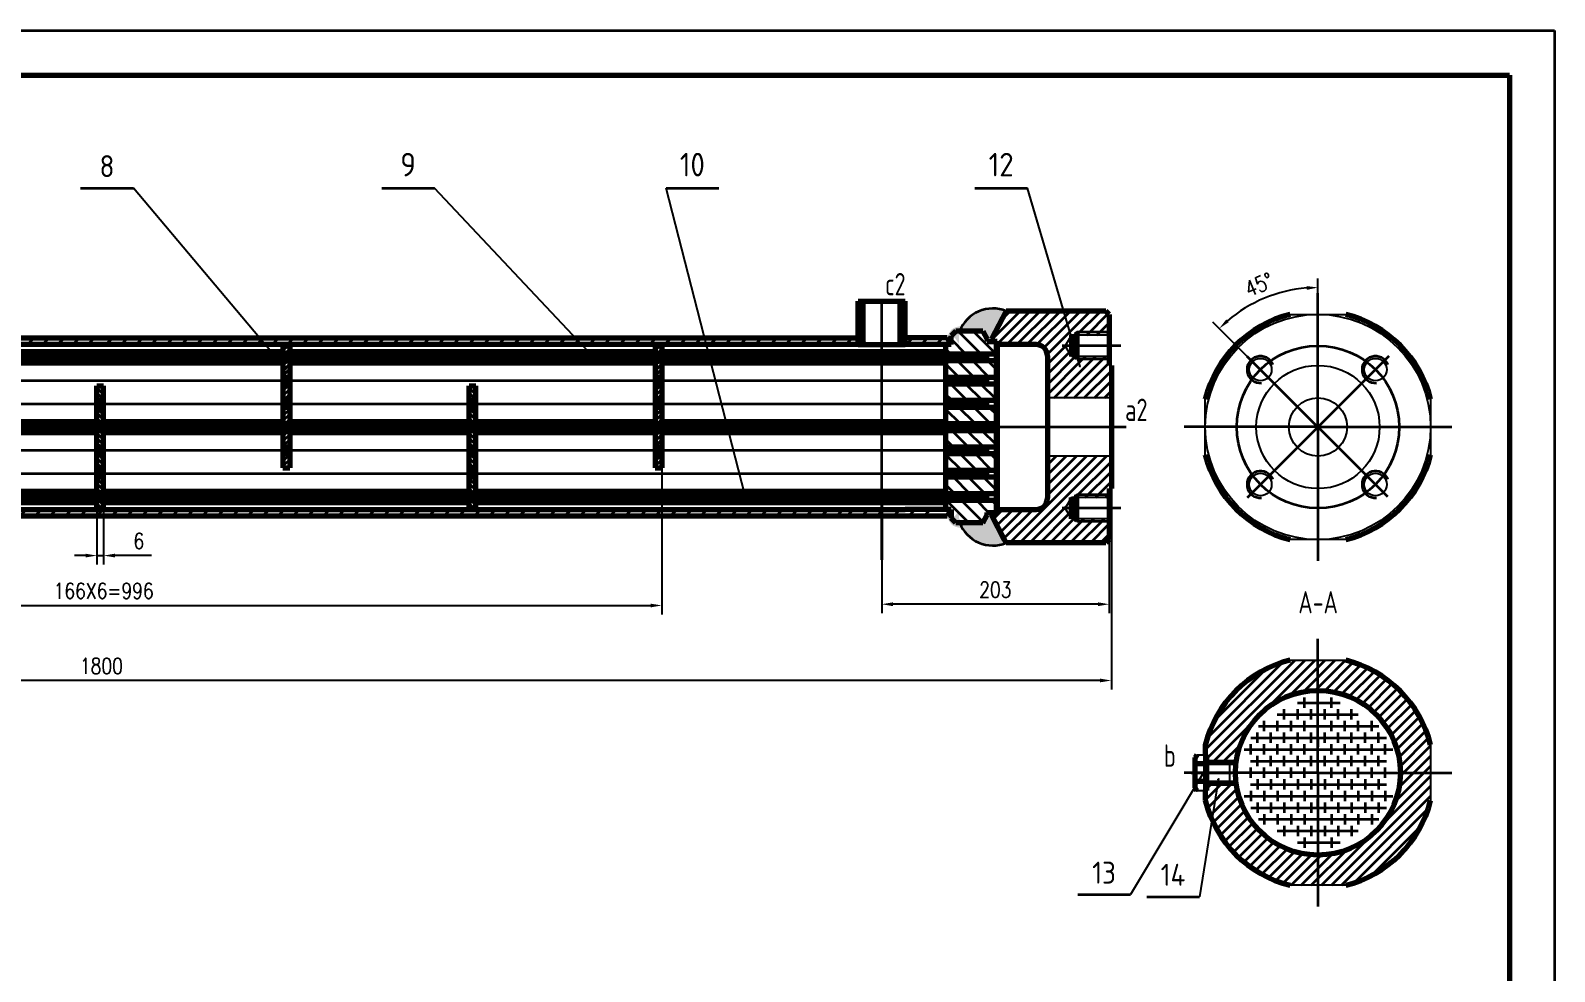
# Model space of a CAD drawing. Header units: millimetres. Extents: x 90 to 2466, y 137 to 1817.
# Drawn here: x 1106 to 2466, y 977 to 1817 of the extents above; entities that cross this region are included whole.
import ezdxf
from ezdxf.enums import TextEntityAlignment as Align
from ezdxf.lldxf.tags import DXFTag

# ---------------------------------------------------------------- set-up
doc = ezdxf.new("R2010")
doc.units = ezdxf.units.MM
doc.header["$LTSCALE"] = 40
for name, color, linetype, lineweight in [('1轮廓实线层', 7, 'Continuous', 70), ('2细线层', 4, 'Continuous', 35), ('3中心线层', 1, 'CENTER', 35), ('5剖面线层', 2, 'Continuous', 35), ('6文字层', 3, 'Continuous', 35), ('7标注层', 4, 'Continuous', 35), ('CAXA0', 7, 'Continuous', 70), ('图框层', 7, 'Continuous', 70)]:
    doc.layers.add(name, color=color, linetype=linetype, lineweight=lineweight)
doc.styles.add('ZW_GBDIM', font='romans.shx', dxfattribs={"width": 0.8, "bigfont": 'gbcbig.shx'})
doc.styles.add('ZW_TEXTSTYLE', font='isocp.shx', dxfattribs={"width": 0.8, "bigfont": 'hztxt.shx'})
doc.styles.add('ZWXUHAOSTYLE', font='isocp.shx', dxfattribs={"width": 0.8, "bigfont": 'HZTXT.SHX'})
tags = doc.linetypes.add('CENTER', pattern=[2, 1.25, -0.25, 0.25, -0.25]).pattern_tags.tags
tags[10:11] = [DXFTag(74, 4), DXFTag(75, 0), DXFTag(340, '0'), DXFTag(46, 1.0), DXFTag(50, 0.0), DXFTag(44, 0.0), DXFTag(45, 0.0)]
tags[8:9] = [DXFTag(74, 4), DXFTag(75, 0), DXFTag(340, '0'), DXFTag(46, 1.0), DXFTag(50, 0.0), DXFTag(44, 0.0), DXFTag(45, 0.0)]
tags[6:7] = [DXFTag(74, 4), DXFTag(75, 0), DXFTag(340, '0'), DXFTag(46, 1.0), DXFTag(50, 0.0), DXFTag(44, 0.0), DXFTag(45, 0.0)]
tags[4:5] = [DXFTag(74, 4), DXFTag(75, 0), DXFTag(340, '0'), DXFTag(46, 1.0), DXFTag(50, 0.0), DXFTag(44, 0.0), DXFTag(45, 0.0)]
doc.dimstyles.new('ZW_GBDIM', dxfattribs={"dimscale": 4, "dimtxt": 3.5, "dimasz": 2.5, "dimexe": 2, "dimexo": 0, "dimgap": 1.5, "dimtad": 1, "dimdec": 0, "dimzin": 0, "dimdsep": 46, "dimtxsty": 'ZW_GBDIM', "dimcen": 2.5, "dimclrd": 130, "dimclre": 130, "dimclrt": 3, "dimadec": 0, "dimazin": 0, "dimtfac": 0.714286, "dimtdec": 1, "dimtmove": 0, "dimatfit": 3, "dimfxl": 1, "dimtzin": 0, "dimarcsym": 0})
doc.dimstyles.new('ZW_XUHAO', dxfattribs={"dimscale": 4, "dimtxt": 3.5, "dimasz": 1.5, "dimexe": 2, "dimexo": 0, "dimgap": 1.5, "dimtad": 1, "dimdec": 1, "dimzin": 0, "dimdsep": 46, "dimtxsty": 'ZWXUHAOSTYLE', "dimcen": 2.5, "dimclrd": 130, "dimclre": 130, "dimclrt": 3, "dimadec": 0, "dimazin": 0, "dimtfac": 0.714286, "dimtdec": 1, "dimtmove": 0, "dimatfit": 3, "dimldrblk": 'DOT', "dimfxl": 1, "dimtzin": 0, "dimarcsym": 0})
pattern_1 = [(45, (0, 134.5256), (-4.490128, 4.490128), [])]

# ---------------------------------------------------------------- blocks, each defined once
blk = doc.blocks.new('_DOT')
blk.add_line((-1, 0), (-0.5, 0))
at = {"const_width": 0.5}
blk.add_lwpolyline([(-0.25, 0, 1), (0.25, 0, 1)], format="xyb", close=True, dxfattribs=at)
blk = doc.blocks.new('ZWCAD_XH_7')
at = {"layer": '7标注层'}
blk.add_line((-11.76, 0), (0, 0), dxfattribs=at)
at = {"layer": '7标注层', "color": 3, "style": 'ZWXUHAOSTYLE', "flags": 8}
blk.add_attdef('序号', text='', height=4.9, dxfattribs=at).set_placement((-5.88, 4.9), align=Align.MIDDLE_CENTER)
blk = doc.blocks.new('ZWCAD_XH_8')
at = {"layer": '7标注层'}
blk.add_line((-11.76, 0), (0, 0), dxfattribs=at)
at = {"layer": '7标注层', "color": 3, "style": 'ZWXUHAOSTYLE', "flags": 8}
blk.add_attdef('序号', text='', height=5.25, dxfattribs=at).set_placement((-5.88, 5.25), align=Align.MIDDLE_CENTER)
blk = doc.blocks.new('ZWCAD_XH_9')
at = {"layer": '7标注层'}
blk.add_line((-11.76, 0), (0, 0), dxfattribs=at)
at = {"layer": '7标注层', "color": 3, "style": 'ZWXUHAOSTYLE', "flags": 8}
blk.add_attdef('序号', text='', height=5.25, dxfattribs=at).set_placement((-5.88, 5.25), align=Align.MIDDLE_CENTER)
blk = doc.blocks.new('ZWCAD_XH_11')
at = {"layer": '7标注层'}
blk.add_line((0, 0), (11.76, 0), dxfattribs=at)
at = {"layer": '7标注层', "color": 3, "style": 'ZWXUHAOSTYLE', "flags": 8}
blk.add_attdef('序号', text='', height=5.25, dxfattribs=at).set_placement((5.88, 5.25), align=Align.MIDDLE_CENTER)
blk = doc.blocks.new('*D708')
at = {"layer": '7标注层', "color": 130, "linetype": 'ByBlock', "lineweight": -2}
for p, q in [((673.2, 1426.5), (673.2, 1295.8)), ((1669.2, 1426.5), (1669.2, 1295.8)), ((683.2, 1303.8), (1659.2, 1303.8))]:
    blk.add_line(p, q, dxfattribs=at)
at = {"layer": '7标注层', "color": 130, "linetype": 'ByBlock'}
for points in [[(673.2, 1303.8), (683.2, 1302.1), (683.2, 1305.4)], [(1669.2, 1303.8), (1659.2, 1302.1), (1659.2, 1305.4)]]:
    blk.add_solid(points, dxfattribs=at)
at = {"layer": 'DEFPOINTS', "linetype": 'ByBlock'}
for p in [(673.2, 1426.5), (1669.2, 1426.5)]:
    blk.add_point(p, dxfattribs=at)
at = {"layer": '7标注层', "color": 3, "linetype": 'ByBlock', "insert": (1171.2, 1316.8), "char_height": 14, "attachment_point": 5, "style": 'ZW_GBDIM'}
blk.add_mtext('\\A0;166X6=996{}', dxfattribs=at)
blk = doc.blocks.new('ZWCAD_XH_3')
at = {"layer": '7标注层'}
blk.add_line((0, 0), (11.76, 0), dxfattribs=at)
at = {"layer": '7标注层', "color": 3, "style": 'ZWXUHAOSTYLE', "flags": 8}
blk.add_attdef('序号', text='', height=4.9, dxfattribs=at).set_placement((5.88, 4.9), align=Align.MIDDLE_CENTER)
blk = doc.blocks.new('*D709')
at = {"layer": '7标注层', "color": 130, "linetype": 'ByBlock', "lineweight": -2}
for p, q in [((1165.2, 1390.6), (1165.2, 1340.3)), ((1165.2, 1390.6), (1165.2, 1390.6)), ((1171.2, 1390.6), (1171.2, 1340.3)), ((1155.2, 1348.3), (1145.2, 1348.3)), ((1165.2, 1348.3), (1171.2, 1348.3)), ((1213.9, 1348.3), (1181.2, 1348.3))]:
    blk.add_line(p, q, dxfattribs=at)
at = {"layer": '7标注层', "color": 130, "linetype": 'ByBlock'}
for points in [[(1165.2, 1348.3), (1155.2, 1346.7), (1155.2, 1350)], [(1171.2, 1348.3), (1181.2, 1346.7), (1181.2, 1350)]]:
    blk.add_solid(points, dxfattribs=at)
at = {"layer": 'DEFPOINTS', "linetype": 'ByBlock'}
for p in [(1165.2, 1390.6), (1171.2, 1390.6)]:
    blk.add_point(p, dxfattribs=at)
at = {"layer": '7标注层', "color": 3, "linetype": 'ByBlock', "insert": (1202.6, 1361.3), "char_height": 14, "attachment_point": 5, "style": 'ZW_GBDIM'}
blk.add_mtext('\\A0;6', dxfattribs=at)
blk = doc.blocks.new('ZWCAD_XH_14')
at = {"layer": '7标注层'}
blk.add_line((0, 0), (11.76, 0), dxfattribs=at)
at = {"layer": '7标注层', "color": 3, "style": 'ZWXUHAOSTYLE', "flags": 8}
blk.add_attdef('序号', text='', height=4.9, dxfattribs=at).set_placement((5.88, 4.9), align=Align.MIDDLE_CENTER)
blk = doc.blocks.new('*D711')
at = {"layer": '7标注层', "color": 130, "linetype": 'ByBlock', "lineweight": -2}
for p, q in [((2068.2, 1362.6), (2068.2, 1296.9)), ((1865.3, 1344.6), (1865.3, 1296.9)), ((2058.2, 1304.9), (1875.3, 1304.9))]:
    blk.add_line(p, q, dxfattribs=at)
at = {"layer": '7标注层', "color": 130, "linetype": 'ByBlock'}
for points in [[(1865.3, 1304.9), (1875.3, 1306.6), (1875.3, 1303.2)], [(2068.2, 1304.9), (2058.2, 1306.6), (2058.2, 1303.2)]]:
    blk.add_solid(points, dxfattribs=at)
at = {"layer": 'DEFPOINTS', "linetype": 'ByBlock'}
for p in [(2068.2, 1362.6), (1865.3, 1344.6)]:
    blk.add_point(p, dxfattribs=at)
at = {"layer": '7标注层', "color": 3, "linetype": 'ByBlock', "insert": (1966.7, 1317.9), "char_height": 14, "attachment_point": 5, "style": 'ZW_GBDIM'}
blk.add_mtext('\\A0;203', dxfattribs=at)
blk = doc.blocks.new('*D712')
at = {"layer": '7标注层', "color": 130, "linetype": 'ByBlock', "lineweight": -2}
for p, q in [((2254.5, 1582.5), (2254.5, 1595.6)), ((2191.4, 1526.1), (2160.8, 1556.8))]:
    blk.add_line(p, q, dxfattribs=at)
blk.add_arc((2254.5, 1463.1), 124.5, 94.6026, 130.3974, dxfattribs=at)
at = {"layer": '7标注层', "color": 130, "linetype": 'ByBlock'}
for points in [[(2254.5, 1587.6), (2244.6, 1585.5), (2244.4, 1588.9)], [(2166.5, 1551.1), (2172.7, 1559.1), (2174.9, 1556.7)]]:
    blk.add_solid(points, dxfattribs=at)
at = {"layer": 'DEFPOINTS', "linetype": 'ByBlock'}
for p in [(2254.5, 1582.5), (2191.4, 1526.1), (2254.5, 1463.1), (2316.7, 1400.9)]:
    blk.add_point(p, dxfattribs=at)
at = {"layer": '7标注层', "color": 3, "linetype": 'ByBlock', "insert": (2201.9, 1590.1), "char_height": 14, "attachment_point": 5, "rotation": 22.5, "style": 'ZW_GBDIM'}
blk.add_mtext('\\A0;45%%d', dxfattribs=at)
blk = doc.blocks.new('*D713')
at = {"layer": '7标注层', "color": 130, "linetype": 'ByBlock', "lineweight": -2}
for p, q in [((268.2, 1408.1), (268.2, 1228.8)), ((2070.2, 1408.1), (2070.2, 1228.8)), ((2060.2, 1236.8), (278.2, 1236.8))]:
    blk.add_line(p, q, dxfattribs=at)
at = {"layer": '7标注层', "color": 130, "linetype": 'ByBlock'}
for points in [[(268.2, 1236.8), (278.2, 1238.5), (278.2, 1235.2)], [(2070.2, 1236.8), (2060.2, 1238.5), (2060.2, 1235.2)]]:
    blk.add_solid(points, dxfattribs=at)
at = {"layer": 'DEFPOINTS', "linetype": 'ByBlock'}
for p in [(268.2, 1408.1), (2070.2, 1408.1)]:
    blk.add_point(p, dxfattribs=at)
at = {"layer": '7标注层', "color": 3, "linetype": 'ByBlock', "insert": (1169.2, 1249.8), "char_height": 14, "attachment_point": 5, "style": 'ZW_GBDIM'}
blk.add_mtext('1800{}', dxfattribs=at)

msp = doc.modelspace()

# ---------------------------------------------------------------- hatches: boundary and pattern name
at = {"layer": '5剖面线层'}
h = msp.add_hatch(dxfattribs=at)
h.set_pattern_fill('ANSI31', color=256, scale=2, style=0)
h.set_pattern_definition(pattern_1)
h.paths.add_polyline_path([(270.2, 1400.2), (299, 1400.2), (299, 1402.6), (270.2, 1402.6)])
h.paths.add_polyline_path([(270.2, 1378.6), (299, 1378.6), (299, 1381), (270.2, 1381)])
h.paths.add_polyline_path([(270.2, 1545.2), (299, 1545.2), (299, 1547.6), (270.2, 1547.6)])
h.paths.add_polyline_path([(270.2, 1523.6), (299, 1523.6), (299, 1526), (270.2, 1526)])
h.paths.add_polyline_path([(325.2, 1489.1), (325.2, 1526.6, -0.414214), (335.2, 1536.6), (368.1, 1536.6), (368.1, 1539.6), (373.1, 1539.6), (373.1, 1541.6), (360.1, 1566.6), (273.2, 1566.6), (270.2, 1563.6), (270.2, 1547.6), (299, 1547.6), (301.5, 1545.2), (303.8, 1545.2), (309.3, 1535.6), (303.8, 1526), (301.5, 1526), (299, 1523.6), (270.2, 1523.6), (270.2, 1518.1), (268.2, 1518.1), (268.2, 1489.1)])
h.paths.add_polyline_path([(268.2, 1408.1), (270.2, 1408.1), (270.2, 1402.6), (299, 1402.6), (301.5, 1400.2), (303.8, 1400.2), (309.3, 1390.6), (303.8, 1381), (301.5, 1381), (299, 1378.6), (270.2, 1378.6), (270.2, 1362.6), (273.2, 1359.6), (360.1, 1359.6), (373.1, 1384.6), (373.1, 1386.6), (368.1, 1386.6), (368.1, 1389.6), (335.2, 1389.6, -0.414214), (325.2, 1399.6), (325.2, 1437.1), (268.2, 1437.1)])
h.paths.add_polyline_path([(270.2, 1400.2), (299, 1400.2), (299, 1402.6), (270.2, 1402.6)])
h.paths.add_polyline_path([(270.2, 1378.6), (299, 1378.6), (299, 1381), (270.2, 1381)])
h.paths.add_polyline_path([(270.2, 1381), (299, 1381), (299, 1400.2), (270.2, 1400.2)])
h.paths.add_polyline_path([(2114.4, 1183.8), (2114.4, 1155.8), (2130.8, 1155.8), (2130.8, 1183.8)], flags=9)
h = msp.add_hatch(dxfattribs=at)
h.set_pattern_fill('ANSI31', color=256, scale=3, angle=90, style=0)
h.set_pattern_definition([(135, (0, 134.526), (-6.735192, -6.735192), [])])
h.paths.add_polyline_path([(1886.3, 1536.6), (1886.3, 1575.5), (1883.3, 1575.5), (1883.3, 1536.6)])
h.paths.add_polyline_path([(1883.3, 1536.6), (1883.3, 1575.5), (1881.8, 1575.5), (1881.8, 1536.6)])
h.paths.add_polyline_path([(1848.8, 1536.6), (1848.8, 1575.5), (1847.3, 1575.5), (1847.3, 1536.6)])
h.paths.add_polyline_path([(1847.3, 1536.6), (1847.3, 1575.5), (1844.3, 1575.5), (1844.3, 1536.6)])
h = msp.add_hatch(color=256, dxfattribs=at)
h.paths.add_polyline_path([(1934.8, 1548.6, -0.42062), (1976.3, 1566.6), (1963.3, 1541.6), (1963.3, 1539.6), (1963.3, 1539.3), (1959.3, 1539.3), (1959.3, 1541.6), (1955.6, 1548.6)])
h.paths.add_polyline_path([(1976.3, 1359.6, -0.42062), (1934.8, 1377.6), (1955.6, 1377.6), (1959.3, 1384.6), (1959.3, 1386.8), (1963.3, 1386.8), (1963.3, 1386.6), (1963.3, 1384.6)])
h = msp.add_hatch(dxfattribs=at)
h.set_pattern_fill('ANSI31', color=256, scale=2, style=0)
h.set_pattern_definition(pattern_1)
h.paths.add_polyline_path([(2070.2, 1489.1), (2070.2, 1518.1), (2068.2, 1518), (2068.2, 1523.6), (2039.4, 1523.5), (2036.8, 1526), (2034.6, 1525.9), (2029, 1535.6), (2034.6, 1545.2), (2036.8, 1545.1), (2039.4, 1547.6), (2068.2, 1547.6), (2068.2, 1563.6), (2065.2, 1566.6), (1976.3, 1566.6), (1963.3, 1541.5), (1963.2, 1539.6), (1968.3, 1539.6), (1968.2, 1536.6), (2003.2, 1536.6, -0.414214), (2013.2, 1526.6), (2013.2, 1489.1)])
h.paths.add_polyline_path([(2068.2, 1545.2), (2068.2, 1547.6), (2039.4, 1547.6), (2039.4, 1545.2)])
h.paths.add_polyline_path([(2068.2, 1523.6), (2068.2, 1526), (2039.4, 1526), (2039.4, 1523.6)])
h = msp.add_hatch(color=256, dxfattribs=at)
edge = h.paths.add_edge_path()
edge.add_spline(control_points=[(1923.6, 1542.6), (1924.9, 1545.8), (1926.7, 1550.5), (1935, 1553.5), (1940.2, 1553.3), (1943.9, 1553.2)], knot_values=[0, 0, 0, 0, 9.64449, 14.250611, 25.284017, 25.284017, 25.284017, 25.284017], weights=[1, 1, 1, 1, 1, 1], degree=3, periodic=0)
edge.add_arc((1971.2, 1537.3), 31.6, 149.8355, 159.0935, ccw=False)
edge.add_line((1941.7, 1548.6), (1938.2, 1548.6))
edge.add_line((1938.2, 1548.6), (1934.2, 1544.6))
edge.add_line((1934.2, 1544.6), (1934.2, 1537.6))
edge.add_line((1934.2, 1537.6), (1930.7, 1542.6))
edge.add_line((1930.7, 1542.6), (1923.6, 1542.6))
h = msp.add_hatch(dxfattribs=at)
h.set_pattern_fill('ANSI31', color=256, scale=3, style=0)
h.set_pattern_definition([(45, (-1179.948, -180.811), (-6.735192, 6.735192), [])])
h.paths.add_polyline_path([(1168, 1536.6), (1168, 1542.6), (492, 1542.6), (492, 1536.6)])
h = msp.add_hatch(dxfattribs=at)
h.set_pattern_fill('ANSI31', color=256, scale=3, style=0)
h.set_pattern_definition([(45, (-503.709, -180.794), (-6.735192, 6.735192), [])])
h.paths.add_polyline_path([(1844.3, 1536.6), (1844.3, 1542.6), (1168.3, 1542.6), (1168.3, 1536.6)])
h = msp.add_hatch(dxfattribs=at)
h.set_pattern_fill('ANSI31', color=256, scale=3, style=0)
h.set_pattern_definition([(45, (0, 134.526), (-6.735192, 6.735192), [])])
h.paths.add_polyline_path([(1927.3, 1536.6), (1927.3, 1537.6), (1923.8, 1542.6), (1886.3, 1542.6), (1886.3, 1536.6)])
h = msp.add_hatch(dxfattribs=at)
h.set_pattern_fill('ANSI31', color=256, scale=3, angle=180, style=0)
h.set_pattern_definition([(135, (1477.222, 738.7005), (6.73519, 6.73519), [])])
h.paths.add_polyline_path([(1922.3, 1528.5), (1922.3, 1535.6), (1923.3, 1536.6), (1927.3, 1536.6), (1927.3, 1544.6, -0.414214), (1931.3, 1548.6), (1955.6, 1548.6), (1959.3, 1541.6), (1959.3, 1539.3), (1967.3, 1539.3), (1967.3, 1528.5)])
h.paths.add_polyline_path([(1922.3, 1507.7), (1922.3, 1522.5), (1967.3, 1522.5), (1967.3, 1507.7)])
h.paths.add_polyline_path([(1922.3, 1486.9), (1922.3, 1501.7), (1967.3, 1501.7), (1967.3, 1486.9)])
h.paths.add_polyline_path([(1922.3, 1466.1), (1922.3, 1480.9), (1967.3, 1480.9), (1967.3, 1466.1)])
h.paths.add_polyline_path([(1922.3, 1445.3), (1922.3, 1460.1), (1967.3, 1460.1), (1967.3, 1445.3)])
h.paths.add_polyline_path([(1922.3, 1424.5), (1922.3, 1439.3), (1967.3, 1439.3), (1967.3, 1424.5)])
h.paths.add_polyline_path([(1922.3, 1403.7), (1922.3, 1418.5), (1967.3, 1418.5), (1967.3, 1403.7)])
h.paths.add_polyline_path([(1927.3, 1381.6), (1927.3, 1389.6), (1923.3, 1389.6), (1922.3, 1390.6), (1922.3, 1397.7), (1967.3, 1397.7), (1967.3, 1386.8), (1959.3, 1386.8), (1959.3, 1384.6), (1955.6, 1377.6), (1931.3, 1377.6, -0.414214)])
h = msp.add_hatch(dxfattribs=at)
h.set_pattern_fill('ANSI31', color=256, style=0)
h.set_pattern_definition([(45, (1732.317, 1465.48), (-2.245064, 2.245064), [])])
h.paths.add_polyline_path([(1337.2, 1528.5), (1337.2, 1535.6), (1331.2, 1535.6), (1331.2, 1528.5)])
h.paths.add_polyline_path([(1337.2, 1507.7), (1337.2, 1522.5), (1331.2, 1522.5), (1331.2, 1507.7)])
h.paths.add_polyline_path([(1337.2, 1486.9), (1337.2, 1501.7), (1331.2, 1501.7), (1331.2, 1486.9)])
h.paths.add_polyline_path([(1337.2, 1466.1), (1337.2, 1480.9), (1331.2, 1480.9), (1331.2, 1466.1)])
h.paths.add_polyline_path([(1337.2, 1445.3), (1337.2, 1460.1), (1331.2, 1460.1), (1331.2, 1445.3)])
h.paths.add_polyline_path([(1337.2, 1426.5), (1337.2, 1439.3), (1331.2, 1439.3), (1331.2, 1426.5)])
h = msp.add_hatch(dxfattribs=at)
h.set_pattern_fill('ANSI31', color=256, style=0)
h.set_pattern_definition([(45, (2064.317, 1465.48), (-2.245064, 2.245064), [])])
h.paths.add_polyline_path([(1669.2, 1528.5), (1669.2, 1535.6), (1663.2, 1535.6), (1663.2, 1528.5)])
h.paths.add_polyline_path([(1669.2, 1507.7), (1669.2, 1522.5), (1663.2, 1522.5), (1663.2, 1507.7)])
h.paths.add_polyline_path([(1669.2, 1486.9), (1669.2, 1501.7), (1663.2, 1501.7), (1663.2, 1486.9)])
h.paths.add_polyline_path([(1669.2, 1466.1), (1669.2, 1480.9), (1663.2, 1480.9), (1663.2, 1466.1)])
h.paths.add_polyline_path([(1669.2, 1445.3), (1669.2, 1460.1), (1663.2, 1460.1), (1663.2, 1445.3)])
h.paths.add_polyline_path([(1669.2, 1426.5), (1669.2, 1439.3), (1663.2, 1439.3), (1663.2, 1426.5)])
h = msp.add_hatch(dxfattribs=at)
h.set_pattern_fill('ANSI31', color=256, style=0)
h.set_pattern_definition([(315, (1566.317, 1460.6392), (-2.245064, -2.245064), [])])
h.paths.add_polyline_path([(1171.2, 1397.7), (1171.2, 1390.6), (1165.2, 1390.6), (1165.2, 1397.7)])
h.paths.add_polyline_path([(1171.2, 1418.5), (1171.2, 1403.7), (1165.2, 1403.7), (1165.2, 1418.5)])
h.paths.add_polyline_path([(1171.2, 1439.3), (1171.2, 1424.5), (1165.2, 1424.5), (1165.2, 1439.3)])
h.paths.add_polyline_path([(1171.2, 1460.1), (1171.2, 1445.3), (1165.2, 1445.3), (1165.2, 1460.1)])
h.paths.add_polyline_path([(1171.2, 1480.9), (1171.2, 1466.1), (1165.2, 1466.1), (1165.2, 1480.9)])
h.paths.add_polyline_path([(1171.2, 1499.7), (1171.2, 1486.9), (1165.2, 1486.9), (1165.2, 1499.7)])
h = msp.add_hatch(dxfattribs=at)
h.set_pattern_fill('ANSI31', color=256, style=0)
h.set_pattern_definition([(315, (1898.317, 1460.6392), (-2.245064, -2.245064), [])])
h.paths.add_polyline_path([(1503.2, 1397.7), (1503.2, 1390.6), (1497.2, 1390.6), (1497.2, 1397.7)])
h.paths.add_polyline_path([(1503.2, 1418.5), (1503.2, 1403.7), (1497.2, 1403.7), (1497.2, 1418.5)])
h.paths.add_polyline_path([(1503.2, 1439.3), (1503.2, 1424.5), (1497.2, 1424.5), (1497.2, 1439.3)])
h.paths.add_polyline_path([(1503.2, 1460.1), (1503.2, 1445.3), (1497.2, 1445.3), (1497.2, 1460.1)])
h.paths.add_polyline_path([(1503.2, 1480.9), (1503.2, 1466.1), (1497.2, 1466.1), (1497.2, 1480.9)])
h.paths.add_polyline_path([(1503.2, 1499.7), (1503.2, 1486.9), (1497.2, 1486.9), (1497.2, 1499.7)])
h = msp.add_hatch(dxfattribs=at)
h.set_pattern_fill('ANSI31', color=256, scale=2, style=0)
h.set_pattern_definition(pattern_1)
h.paths.add_polyline_path([(2070.2, 1437.1), (2070.2, 1408), (2068.2, 1408.1), (2068.2, 1402.6), (2039.4, 1402.6), (2036.8, 1400.1), (2034.6, 1400.2), (2029, 1390.5), (2034.6, 1380.9), (2036.8, 1381), (2039.4, 1378.5), (2068.2, 1378.6), (2068.2, 1362.5), (2065.2, 1359.5), (1976.3, 1359.5), (1963.3, 1384.6), (1963.2, 1386.6), (1968.3, 1386.6), (1968.2, 1389.6), (2003.2, 1389.6, 0.414214), (2013.2, 1399.5), (2013.2, 1437.1)])
h.paths.add_polyline_path([(2068.2, 1381), (2068.2, 1378.6), (2039.4, 1378.6), (2039.4, 1381)])
h.paths.add_polyline_path([(2068.2, 1402.6), (2068.2, 1400.2), (2039.4, 1400.2), (2039.4, 1402.6)])
h = msp.add_hatch(dxfattribs=at)
h.set_pattern_fill('ANSI31', color=256, scale=3, style=0)
h.set_pattern_definition([(45, (-1186.828, -333.819), (-6.735192, 6.735192), [])])
h.paths.add_polyline_path([(1161.1, 1383.6), (1161.1, 1389.6), (485.1, 1389.6), (485.1, 1383.6)])
h = msp.add_hatch(dxfattribs=at)
h.set_pattern_fill('ANSI31', color=256, scale=3, style=0)
h.set_pattern_definition([(45, (-512.144, -333.819), (-6.735192, 6.735192), [])])
h.paths.add_polyline_path([(1835.8, 1383.6), (1835.8, 1389.6), (1159.8, 1389.6), (1159.8, 1383.6)])
h = msp.add_hatch(dxfattribs=at)
h.set_pattern_fill('ANSI31', color=256, scale=3, style=0)
h.set_pattern_definition([(45, (-52.893, -18.5), (-6.735192, 6.735192), [])])
h.paths.add_polyline_path([(1874.4, 1383.5), (1874.4, 1384.5), (1870.9, 1389.5), (1833.4, 1389.5), (1833.4, 1383.6)])
h = msp.add_hatch(dxfattribs=at)
h.set_pattern_fill('ANSI31', color=256, scale=3, style=0)
h.set_pattern_definition([(45, (-11.154, -18.5), (-6.735192, 6.735192), [])])
h.paths.add_polyline_path([(1916.1, 1383.5), (1916.1, 1384.5), (1912.7, 1389.5), (1875.1, 1389.5), (1875.1, 1383.6)])
h = msp.add_hatch(color=256, dxfattribs=at)
edge = h.paths.add_edge_path()
edge.add_spline(control_points=[(1923.6, 1383.6), (1924.9, 1380.4), (1926.7, 1375.6), (1935, 1372.6), (1940.2, 1372.8), (1943.9, 1373)], knot_values=[0, 0, 0, 0, 9.64449, 14.250611, 25.284017, 25.284017, 25.284017, 25.284017], weights=[1, 1, 1, 1, 1, 1], degree=3, periodic=0)
edge.add_arc((1971.2, 1388.9), 31.6, 200.9065, 210.1645, ccw=False)
edge.add_line((1941.7, 1377.6), (1938.2, 1377.6))
edge.add_line((1938.2, 1377.6), (1934.2, 1381.6))
edge.add_line((1934.2, 1381.6), (1934.2, 1388.6))
edge.add_line((1934.2, 1388.6), (1930.7, 1383.6))
edge.add_line((1930.7, 1383.6), (1923.6, 1383.6))
h = msp.add_hatch(dxfattribs=at)
h.set_pattern_fill('ANSI31', color=256, scale=2, style=0)
h.paths.add_polyline_path([(2022, 1353.8), (2052.2, 1384), (2051.5, 1384.7), (2021.2, 1354.4)])
h = msp.add_hatch(dxfattribs=at)
h.set_pattern_fill('ANSI31', color=256, scale=2, style=0)
h.set_pattern_definition(pattern_1)
h.paths.add_polyline_path([(2181.8, 1165, -0.372825), (2254.5, 1228), (2254.5, 1255), (2229.8, 1255, 0.2789), (2154, 1179.3), (2154, 1170.5), (2155, 1170.5), (2155, 1165)])
h.paths.add_polyline_path([(2355, 1154.5), (2355, 1179.3, 0.278811), (2279.3, 1255), (2254.5, 1255), (2254.5, 1228, -0.414214), (2328, 1154.5)])
h.paths.add_polyline_path([(2355, 1129.7), (2355, 1154.5), (2328, 1154.5, -0.414214), (2254.5, 1081.1), (2254.5, 1054), (2279.3, 1054, 0.278811)])
h.paths.add_polyline_path([(2254.5, 1054), (2254.5, 1081, -0.372825), (2181.8, 1144), (2155, 1144), (2155, 1138.5), (2154, 1138.5), (2154, 1129.8, 0.278846), (2229.7, 1054)])
h.paths.add_polyline_path([(2176, 1163.5), (2176, 1164), (2175, 1165), (2156, 1165), (2156, 1163.5)])
h.paths.add_polyline_path([(2175, 1144), (2176, 1145), (2176, 1145.5), (2156, 1145.5), (2156, 1144)])
h = msp.add_hatch(dxfattribs=at)
h.set_pattern_fill('ANSI31', color=256, scale=0.1, angle=90, style=0)
h.set_pattern_definition([(135, (4017.17414, -1544.14057), (-0.224506403, -0.224506403), [])])
h.paths.add_polyline_path([(2154.5, 1144.3), (2153, 1144.3), (2153, 1141.5), (2154.5, 1141.5)])
h.paths.add_polyline_path([(2154.5, 1167.5), (2153, 1167.5), (2153, 1165.3), (2154.5, 1165.3)])

# ---------------------------------------------------------------- linework, layer by layer
for p, q in [((2229.8, 1563.6), (2279.3, 1563.6)), ((2034.6, 1545.2), (2029.1, 1535.6)), ((2068.2, 1545.2), (2034.6, 1545.2)), ((2034.6, 1526), (2029.1, 1535.6)), ((2068.2, 1526), (2034.6, 1526)), ((2070.2, 1518.1), (2068.2, 1518.1)), ((2070.2, 1489.1), (2013.2, 1489.1)), ((2154, 1438.3), (2154, 1487.8)), ((2355, 1487.8), (2355, 1438.3)), ((2070.2, 1437.1), (2013.2, 1437.1)), ((2070.2, 1408.1), (2068.2, 1408.1)), ((2034.6, 1400.2), (2029.1, 1390.6)), ((2034.6, 1381), (2029.1, 1390.6)), ((2068.2, 1400.2), (2034.6, 1400.2)), ((2068.2, 1381), (2034.6, 1381)), ((2279.3, 1362.6), (2229.7, 1362.6)), ((2229.8, 1255), (2279.3, 1255)), ((2146.4, 1170.5), (2153, 1170.5)), ((2153, 1163.5), (2153, 1170.5)), ((2355, 1179.3), (2355, 1129.7)), ((2153, 1138.5), (2153, 1163.5)), ((2154.5, 1163.5), (2156, 1163.5)), ((2156, 1145.5), (2156, 1165)), ((2156, 1165), (2175, 1165)), ((2175, 1165), (2176, 1164)), ((2176, 1145), (2176, 1164)), ((2154.5, 1145.5), (2156, 1145.5)), ((2156, 1145.5), (2156, 1144)), ((2156, 1144), (2175, 1144)), ((2175, 1144), (2176, 1145)), ((2146.4, 1138.5), (2153, 1138.5)), ((2279.3, 1054), (2229.7, 1054))]:
    msp.add_line(p, q)
for centre, radius in [((2254.5, 1463.1), 100.5), ((2203.2, 1514.3), 10), ((2305.8, 1514.3), 10), ((2254.5, 1463.1), 55), ((2254.5, 1463.1), 26), ((2203.2, 1411.8), 10), ((2305.8, 1411.8), 10)]:
    msp.add_circle(centre, radius)
at = {"layer": '1轮廓实线层'}
for p, q in [((492, 1542.6), (1844.3, 1542.6)), ((1851.3, 1536.6), (492, 1536.6)), ((1927.3, 1537.6), (1923.8, 1542.6)), ((1931.3, 1548.6), (1927.3, 1544.6)), ((1927.3, 1536.6), (1927.3, 1544.6)), ((1927.3, 1536.6), (1927.3, 1544.6)), ((1968.3, 1536.6), (1968.3, 1389.6)), ((1331.2, 1528.5), (1337.2, 1528.5)), ((1331.2, 1528.5), (1331.2, 1522.5)), ((1337.2, 1528.5), (1337.2, 1522.5)), ((1663.2, 1528.5), (1669.2, 1528.5)), ((1663.2, 1528.5), (1663.2, 1522.5)), ((1669.2, 1528.5), (1669.2, 1522.5)), ((1922.3, 1535.6), (1922.3, 1390.6)), ((1922.3, 1528.5), (1967.3, 1528.5)), ((1331.2, 1522.5), (1337.2, 1522.5)), ((1663.2, 1522.5), (1669.2, 1522.5)), ((1922.3, 1522.5), (1967.3, 1522.5)), ((1331.2, 1507.7), (1337.2, 1507.7)), ((1331.2, 1501.7), (1337.2, 1501.7)), ((1663.2, 1507.7), (1669.2, 1507.7)), ((1663.2, 1501.7), (1669.2, 1501.7)), ((1922.3, 1507.7), (1967.3, 1507.7)), ((1922.3, 1501.7), (1967.3, 1501.7)), ((1165.2, 1486.9), (1171.2, 1486.9)), ((1331.2, 1486.9), (1337.2, 1486.9)), ((1497.2, 1486.9), (1503.2, 1486.9)), ((1663.2, 1486.9), (1669.2, 1486.9)), ((1922.3, 1486.9), (1967.3, 1486.9)), ((1165.2, 1480.9), (1171.2, 1480.9)), ((1331.2, 1480.9), (1337.2, 1480.9)), ((1497.2, 1480.9), (1503.2, 1480.9)), ((1663.2, 1480.9), (1669.2, 1480.9)), ((1922.3, 1480.9), (1967.3, 1480.9)), ((1165.2, 1466.1), (1171.2, 1466.1)), ((1165.2, 1460.1), (1171.2, 1460.1)), ((1331.2, 1466.1), (1337.2, 1466.1)), ((1331.2, 1460.1), (1337.2, 1460.1)), ((1497.2, 1466.1), (1503.2, 1466.1)), ((1497.2, 1460.1), (1503.2, 1460.1)), ((1663.2, 1466.1), (1669.2, 1466.1)), ((1663.2, 1460.1), (1669.2, 1460.1)), ((1922.3, 1466.1), (1967.3, 1466.1)), ((1922.3, 1460.1), (1967.3, 1460.1)), ((1165.2, 1445.3), (1171.2, 1445.3)), ((1331.2, 1445.3), (1337.2, 1445.3)), ((1497.2, 1445.3), (1503.2, 1445.3)), ((1663.2, 1445.3), (1669.2, 1445.3)), ((1922.3, 1445.3), (1967.3, 1445.3)), ((1165.2, 1439.3), (1171.2, 1439.3)), ((1331.2, 1439.3), (1337.2, 1439.3)), ((1497.2, 1439.3), (1503.2, 1439.3)), ((1663.2, 1439.3), (1669.2, 1439.3)), ((1922.3, 1439.3), (1967.3, 1439.3)), ((1165.2, 1424.5), (1171.2, 1424.5)), ((1165.2, 1418.5), (1171.2, 1418.5)), ((1497.2, 1424.5), (1503.2, 1424.5)), ((1497.2, 1418.5), (1503.2, 1418.5)), ((1922.3, 1424.5), (1967.3, 1424.5)), ((1922.3, 1418.5), (1967.3, 1418.5)), ((1165.2, 1403.7), (1171.2, 1403.7)), ((1497.2, 1403.7), (1503.2, 1403.7)), ((1922.3, 1403.7), (1967.3, 1403.7)), ((485.1, 1389.6), (1844.3, 1389.6)), ((1165.2, 1397.7), (1171.2, 1397.7)), ((1497.2, 1397.7), (1503.2, 1397.7)), ((1922.3, 1397.7), (1967.3, 1397.7)), ((1927.3, 1388.6), (1923.8, 1383.6)), ((1927.3, 1389.6), (1927.3, 1381.6)), ((1927.3, 1389.6), (1927.3, 1381.6)), ((1968.3, 1389.6), (2003.2, 1389.6)), ((1886.3, 1383.6), (485.1, 1383.6)), ((1931.3, 1377.6), (1927.3, 1381.6)), ((2146.4, 1170.5), (2145, 1168.1)), ((2145, 1140.9), (2145, 1168.1)), ((2153, 1162.3), (2145, 1162.3)), ((2153, 1167.5), (2154.5, 1167.5)), ((2153, 1165.3), (2154.5, 1165.3)), ((2154.5, 1167.5), (2154.5, 1154.5)), ((2153, 1146.7), (2145, 1146.7)), ((2153, 1144.3), (2154.5, 1144.3)), ((2154.5, 1141.5), (2154.5, 1154.5)), ((2146.4, 1138.5), (2145, 1140.9)), ((2153, 1141.5), (2154.5, 1141.5))]:
    msp.add_line(p, q, dxfattribs=at)
msp.add_circle((2254.5, 1154.5), 73.5, dxfattribs=at)
for centre, start, end in [((2254.5, 1463.1), 103.8362, 166.1524), ((2254.5, 1463.1), 13.8362, 76.1524), ((2254.5, 1463.1), 193.8362, 256.1713), ((2254.5, 1463.1), 283.8362, 346.1713), ((2254.5, 1154.5), 103.8362, 166.1713), ((2254.5, 1154.5), 13.8362, 76.1524), ((2254.5, 1154.5), 193.8287, 256.1713), ((2254.5, 1154.5), 283.8362, 346.1713)]:
    msp.add_arc(centre, 103.5, start, end, dxfattribs=at)
at = {"layer": '2细线层', "color": 1}
for p, q in [((89.5, 1817), (2465.5, 1817)), ((2465.5, 1817), (2465.5, 137))]:
    msp.add_line(p, q, dxfattribs=at)
at = {"layer": '2细线层'}
for p, q in [((2039.4, 1547.6), (2036.9, 1545.2)), ((2068.2, 1547.6), (2039.4, 1547.6)), ((2039.4, 1523.6), (2036.9, 1526)), ((2068.2, 1523.6), (2039.4, 1523.6)), ((2039.4, 1402.6), (2036.9, 1400.2)), ((2068.2, 1402.6), (2039.4, 1402.6)), ((2039.4, 1378.6), (2036.9, 1381)), ((2068.2, 1378.6), (2039.4, 1378.6)), ((2156, 1163.5), (2176, 1163.5)), ((2156, 1145.5), (2176, 1145.5))]:
    msp.add_line(p, q, dxfattribs=at)
for centre in [(2203.2, 1514.3), (2305.8, 1514.3), (2203.2, 1411.8), (2305.8, 1411.8)]:
    msp.add_arc(centre, 12, 21.4861, 274.1465, dxfattribs=at)
at = {"layer": '3中心线层'}
for p, q in [((2254.5, 1463.1), (2254.5, 1582.5)), ((2316.7, 1400.9), (2191.4, 1526.1)), ((2191.7, 1400.3), (2318.1, 1526.7)), ((2254.5, 1463.1), (2135, 1463.1)), ((2254.5, 1463.1), (2254.5, 1343.6)), ((2254.5, 1463.1), (2374, 1463.1)), ((2254.5, 1154.5), (2254.5, 1274)), ((2224.5, 1201.9), (2224.5, 1211.1)), ((2236.2, 1216.9), (2274.2, 1216.9)), ((2236.5, 1201.9), (2236.5, 1211.1)), ((2242.5, 1212.3), (2242.5, 1221.5)), ((2248.5, 1201.9), (2248.5, 1211.1)), ((2260.5, 1201.9), (2260.5, 1211.1)), ((2266.5, 1212.3), (2266.5, 1221.5)), ((2272.5, 1201.9), (2272.5, 1211.1)), ((2284.5, 1201.9), (2284.5, 1211.1)), ((2206.5, 1191.5), (2206.5, 1200.7)), ((2218.2, 1206.5), (2290.5, 1206.5)), ((2218.5, 1191.5), (2218.5, 1200.7)), ((2230.5, 1191.5), (2230.5, 1200.7)), ((2242.5, 1191.5), (2242.5, 1200.7)), ((2266.5, 1191.5), (2266.5, 1200.7)), ((2278.5, 1191.5), (2278.5, 1200.7)), ((2290.5, 1191.5), (2290.5, 1200.7)), ((2302.5, 1191.5), (2302.5, 1200.7)), ((2194.6, 1185.7), (2315.7, 1185.7)), ((2200.5, 1181.1), (2200.5, 1190.3)), ((2201.4, 1196.1), (2308.7, 1196.1)), ((2212.5, 1181.1), (2212.5, 1190.3)), ((2224.5, 1181.1), (2224.5, 1190.3)), ((2236.5, 1181.1), (2236.5, 1190.3)), ((2248.5, 1181.1), (2248.5, 1190.3)), ((2254.5, 1185.7), (2254.5, 1177.7)), ((2260.5, 1181.1), (2260.5, 1190.3)), ((2272.5, 1181.1), (2272.5, 1190.3)), ((2284.5, 1181.1), (2284.5, 1190.3)), ((2296.5, 1181.1), (2296.5, 1190.3)), ((2308.5, 1181.1), (2308.5, 1190.3)), ((2188.6, 1175.3), (2321.4, 1175.3)), ((2194.5, 1170.7), (2194.5, 1179.9)), ((2200.5, 1160.3), (2200.5, 1169.5)), ((2206.5, 1170.7), (2206.5, 1179.9)), ((2212.5, 1160.3), (2212.5, 1169.5)), ((2218.5, 1170.7), (2218.5, 1179.9)), ((2224.5, 1160.3), (2224.5, 1169.5)), ((2230.5, 1170.7), (2230.5, 1179.9)), ((2236.5, 1160.3), (2236.5, 1169.5)), ((2242.5, 1170.7), (2242.5, 1179.9)), ((2248.5, 1160.3), (2248.5, 1169.5)), ((2260.5, 1160.3), (2260.5, 1169.5)), ((2266.5, 1170.7), (2266.5, 1179.9)), ((2272.5, 1160.3), (2272.5, 1169.5)), ((2278.5, 1170.7), (2278.5, 1179.9)), ((2284.5, 1160.3), (2284.5, 1169.5)), ((2290.5, 1170.7), (2290.5, 1179.9)), ((2296.5, 1160.3), (2296.5, 1169.5)), ((2302.5, 1170.7), (2302.5, 1179.9)), ((2308.5, 1160.3), (2308.5, 1169.5)), ((2314.5, 1170.7), (2314.5, 1179.9)), ((2194.3, 1164.9), (2315.5, 1164.9)), ((2194.5, 1149.9), (2194.5, 1159.1)), ((2206.5, 1149.9), (2206.5, 1159.1)), ((2218.5, 1149.9), (2218.5, 1159.1)), ((2230.5, 1149.9), (2230.5, 1159.1)), ((2242.5, 1149.9), (2242.5, 1159.1)), ((2266.5, 1149.9), (2266.5, 1159.1)), ((2278.5, 1149.9), (2278.5, 1159.1)), ((2290.5, 1149.9), (2290.5, 1159.1)), ((2302.5, 1149.9), (2302.5, 1159.1)), ((2314.5, 1149.9), (2314.5, 1159.1)), ((2254.5, 1154.5), (2135, 1154.5)), ((2141.3, 1154.5), (2177.7, 1154.5)), ((2194.3, 1144.1), (2315.5, 1144.1)), ((2200.5, 1148.7), (2200.5, 1139.5)), ((2212.5, 1148.7), (2212.5, 1139.5)), ((2224.5, 1148.7), (2224.5, 1139.5)), ((2236.5, 1148.7), (2236.5, 1139.5)), ((2248.5, 1148.7), (2248.5, 1139.5)), ((2254.5, 1154.5), (2254.5, 1035)), ((2254.5, 1154.5), (2374, 1154.5)), ((2260.5, 1148.7), (2260.5, 1139.5)), ((2272.5, 1148.7), (2272.5, 1139.5)), ((2284.5, 1148.7), (2284.5, 1139.5)), ((2296.5, 1148.7), (2296.5, 1139.5)), ((2308.5, 1148.7), (2308.5, 1139.5)), ((2188.6, 1133.7), (2321.4, 1133.7)), ((2194.5, 1138.3), (2194.5, 1129.1)), ((2206.5, 1138.3), (2206.5, 1129.1)), ((2218.5, 1138.3), (2218.5, 1129.1)), ((2230.5, 1138.3), (2230.5, 1129.1)), ((2242.5, 1138.3), (2242.5, 1129.1)), ((2254.5, 1123.3), (2254.5, 1131.3)), ((2254.5, 1123.3), (2254.5, 1131.3)), ((2266.5, 1138.3), (2266.5, 1129.1)), ((2278.5, 1138.3), (2278.5, 1129.1)), ((2290.5, 1138.3), (2290.5, 1129.1)), ((2302.5, 1138.3), (2302.5, 1129.1)), ((2314.5, 1138.3), (2314.5, 1129.1)), ((2194.6, 1123.3), (2315.7, 1123.3)), ((2200.5, 1127.9), (2200.5, 1118.7)), ((2206.5, 1117.5), (2206.5, 1108.3)), ((2212.5, 1127.9), (2212.5, 1118.7)), ((2218.5, 1117.5), (2218.5, 1108.3)), ((2224.5, 1127.9), (2224.5, 1118.7)), ((2230.5, 1117.5), (2230.5, 1108.3)), ((2236.5, 1127.9), (2236.5, 1118.7)), ((2242.5, 1117.5), (2242.5, 1108.3)), ((2248.5, 1127.9), (2248.5, 1118.7)), ((2254.5, 1126.8), (2254.5, 1118.8)), ((2260.5, 1127.9), (2260.5, 1118.7)), ((2266.5, 1117.5), (2266.5, 1108.3)), ((2272.5, 1127.9), (2272.5, 1118.7)), ((2278.5, 1117.5), (2278.5, 1108.3)), ((2284.5, 1127.9), (2284.5, 1118.7)), ((2290.5, 1117.5), (2290.5, 1108.3)), ((2296.5, 1127.9), (2296.5, 1118.7)), ((2302.5, 1117.5), (2302.5, 1108.3)), ((2308.5, 1127.9), (2308.5, 1118.7)), ((2201.4, 1112.9), (2308.7, 1112.9)), ((2218.2, 1102.5), (2290.5, 1102.5)), ((2224.5, 1107.1), (2224.5, 1097.9)), ((2236.5, 1107.1), (2236.5, 1097.9)), ((2248.5, 1107.1), (2248.5, 1097.9)), ((2260.5, 1107.1), (2260.5, 1097.9)), ((2272.5, 1107.1), (2272.5, 1097.9)), ((2284.5, 1107.1), (2284.5, 1097.9)), ((2236.2, 1092.1), (2274.2, 1092.1)), ((2242.5, 1096.7), (2242.5, 1087.5)), ((2266.5, 1096.7), (2266.5, 1087.5))]:
    msp.add_line(p, q, dxfattribs=at)
at = {"layer": '3中心线层', "ltscale": 0.5}
for p, q in [((1865.3, 1344.6), (1865.3, 1574.1)), ((375.6, 1525.5), (1961.2, 1525.5)), ((2078.5, 1535.6), (2026.3, 1535.6)), ((375.6, 1504.7), (1961.2, 1504.7)), ((375.6, 1483.9), (1961.2, 1483.9)), ((251.1, 1463.1), (2083.4, 1463.1)), ((375.6, 1442.3), (1961.2, 1442.3)), ((375.6, 1421.5), (1961.2, 1421.5)), ((375.6, 1400.7), (1961.2, 1400.7)), ((1865.3, 1406.3), (1865.3, 1344.6)), ((2078.5, 1390.6), (2026.3, 1390.6))]:
    msp.add_line(p, q, dxfattribs=at)
at = {"layer": '3中心线层'}
msp.add_circle((2254.5, 1463.1), 72.5, dxfattribs=at)
at = {"layer": '5剖面线层'}
for p, q in [((1963.3, 1539.6), (1963.3, 1539.3)), ((1963.3, 1386.6), (1963.3, 1386.8))]:
    msp.add_line(p, q, dxfattribs=at)
at = {"layer": '7标注层'}
for p, q in [((1844.3, 1545.5), (1844.3, 1575.5)), ((1847.3, 1536.6), (1847.3, 1575.5)), ((1883.3, 1536.6), (1883.3, 1575.5)), ((2155, 1165), (2181.8, 1165)), ((2155, 1144), (2181.8, 1144))]:
    msp.add_line(p, q, dxfattribs=at)
for centre, start, end in [((1964.4, 1537.3), 67.8432, 159.0935), ((1964.4, 1388.9), 200.9065, 292.1568)]:
    msp.add_arc(centre, 31.6, start, end, dxfattribs=at)
for p in [(2145, 1168.1), (2145, 1140.9), (2145, 1140.9), (2146.4, 1138.5)]:
    msp.add_point(p, dxfattribs=at)
at = {"layer": 'CAXA0'}
for p, q in [((1844.3, 1575.5), (1886.3, 1575.5)), ((1844.3, 1536.6), (1844.3, 1575.5)), ((1848.8, 1536.6), (1848.8, 1575.5)), ((1881.8, 1536.6), (1881.8, 1575.5)), ((1886.3, 1536.6), (1886.3, 1575.5)), ((1976.3, 1566.6), (1963.3, 1541.6)), ((2065.2, 1566.6), (1976.3, 1566.6)), ((2068.2, 1563.6), (2065.2, 1566.6)), ((2068.2, 1563.6), (2068.2, 1518.1)), ((1844.3, 1536.6), (1886.3, 1536.6)), ((1927.3, 1536.6), (1879.3, 1536.6)), ((1923.8, 1542.6), (1886.3, 1542.6)), ((1923.3, 1536.6), (1922.3, 1535.6)), ((1927.3, 1536.6), (1923.3, 1536.6)), ((1927.3, 1536.6), (1923.3, 1536.6)), ((1955.6, 1548.6), (1931.3, 1548.6)), ((1955.6, 1548.6), (1959.3, 1541.6)), ((1959.3, 1541.6), (1959.3, 1539.3)), ((1959.3, 1539.3), (1967.3, 1539.3)), ((1963.3, 1541.6), (1963.3, 1539.6)), ((1963.3, 1539.6), (1968.3, 1539.6)), ((1967.3, 1539.3), (1967.3, 1386.8)), ((1968.3, 1539.6), (1968.3, 1536.6)), ((2003.2, 1536.6), (1968.3, 1536.6)), ((2034.6, 1545.2), (2034.6, 1526)), ((2039.4, 1547.6), (2039.4, 1523.6)), ((1005.2, 1530.5), (1331.2, 1530.5)), ((1005.2, 1529), (1331.2, 1529)), ((1331.2, 1535.6), (1331.2, 1528.5)), ((1331.2, 1535.6), (1337.2, 1535.6)), ((1337.2, 1535.6), (1337.2, 1528.5)), ((1337.2, 1530.5), (1663.2, 1530.5)), ((1337.2, 1529), (1663.2, 1529)), ((1663.2, 1535.6), (1663.2, 1528.5)), ((1663.2, 1535.6), (1669.2, 1535.6)), ((1669.2, 1535.6), (1669.2, 1528.5)), ((1669.2, 1530.5), (1922.3, 1530.5)), ((1669.2, 1529), (1922.3, 1529)), ((2013.2, 1526.6), (2013.2, 1399.6)), ((1005.2, 1522), (1331.2, 1522)), ((1005.2, 1520.5), (1331.2, 1520.5)), ((1331.2, 1522.5), (1331.2, 1426.5)), ((1337.2, 1522.5), (1337.2, 1426.5)), ((1337.2, 1522), (1663.2, 1522)), ((1337.2, 1520.5), (1663.2, 1520.5)), ((1663.2, 1522.5), (1663.2, 1426.5)), ((1669.2, 1522.5), (1669.2, 1426.5)), ((1669.2, 1522), (1922.3, 1522)), ((1669.2, 1520.5), (1922.3, 1520.5)), ((2070.2, 1518.1), (2070.2, 1463.1)), ((1165.2, 1499.7), (1171.2, 1499.7)), ((1165.2, 1390.6), (1165.2, 1499.7)), ((1171.2, 1390.6), (1171.2, 1499.7)), ((1497.2, 1499.7), (1503.2, 1499.7)), ((1497.2, 1390.6), (1497.2, 1499.7)), ((1503.2, 1390.6), (1503.2, 1499.7)), ((1005.2, 1468.1), (1165.2, 1468.1)), ((1005.2, 1466.6), (1165.2, 1466.6)), ((1005.2, 1459.6), (1165.2, 1459.6)), ((1005.2, 1458.1), (1165.2, 1458.1)), ((1171.2, 1468.1), (1331.2, 1468.1)), ((1171.2, 1466.6), (1331.2, 1466.6)), ((1171.2, 1459.6), (1331.2, 1459.6)), ((1171.2, 1458.1), (1331.2, 1458.1)), ((1337.2, 1468.1), (1497.2, 1468.1)), ((1337.2, 1466.6), (1497.2, 1466.6)), ((1337.2, 1459.6), (1497.2, 1459.6)), ((1337.2, 1458.1), (1497.2, 1458.1)), ((1503.2, 1468.1), (1663.2, 1468.1)), ((1503.2, 1466.6), (1663.2, 1466.6)), ((1503.2, 1459.6), (1663.2, 1459.6)), ((1503.2, 1458.1), (1663.2, 1458.1)), ((1669.2, 1468.1), (1922.3, 1468.1)), ((1669.2, 1466.6), (1922.3, 1466.6)), ((1669.2, 1459.6), (1922.3, 1459.6)), ((1669.2, 1458.1), (1922.3, 1458.1)), ((2070.2, 1463.1), (2070.2, 1408.1)), ((1331.2, 1426.5), (1337.2, 1426.5)), ((1663.2, 1426.5), (1669.2, 1426.5)), ((839.2, 1405.7), (1165.2, 1405.7)), ((839.2, 1404.2), (1165.2, 1404.2)), ((1171.2, 1405.7), (1497.2, 1405.7)), ((1171.2, 1404.2), (1497.2, 1404.2)), ((1503.2, 1405.7), (1922.3, 1405.7)), ((1503.2, 1404.2), (1922.3, 1404.2)), ((2039.4, 1378.6), (2039.4, 1402.6)), ((2068.2, 1408.1), (2068.2, 1362.6)), ((839.2, 1397.2), (1165.2, 1397.2)), ((839.2, 1395.7), (1165.2, 1395.7)), ((1165.2, 1390.6), (1171.2, 1390.6)), ((1171.2, 1397.2), (1497.2, 1397.2)), ((1171.2, 1395.7), (1497.2, 1395.7)), ((1497.2, 1390.6), (1503.2, 1390.6)), ((1503.2, 1397.2), (1922.3, 1397.2)), ((1503.2, 1395.7), (1922.3, 1395.7)), ((1844.3, 1389.6), (1886.3, 1389.6)), ((1927.3, 1389.6), (1886.3, 1389.6)), ((1923.3, 1389.6), (1922.3, 1390.6)), ((1927.3, 1389.6), (1923.3, 1389.6)), ((1959.3, 1384.6), (1959.3, 1386.8)), ((1959.3, 1386.8), (1967.3, 1386.8)), ((1968.3, 1386.6), (1968.3, 1389.6)), ((2034.6, 1381), (2034.6, 1400.2)), ((1923.8, 1383.6), (1886.3, 1383.6)), ((1955.6, 1377.6), (1931.3, 1377.6)), ((1955.6, 1377.6), (1959.3, 1384.6)), ((1963.3, 1386.6), (1968.3, 1386.6)), ((1963.3, 1384.6), (1963.3, 1386.6)), ((1963.3, 1386.6), (1968.3, 1386.6)), ((1963.3, 1384.6), (1963.3, 1386.6)), ((1976.3, 1359.6), (1963.3, 1384.6)), ((1974.7, 1362.6), (1963.3, 1384.6)), ((2068.2, 1362.6), (2065.2, 1359.6)), ((2065.2, 1359.6), (1976.3, 1359.6)), ((2154, 1179.3), (2154, 1170.5)), ((2155, 1170.5), (2154, 1170.5)), ((2155, 1170.5), (2155, 1138.5)), ((2155, 1163.5), (2181.6, 1163.5)), ((2155, 1145.5), (2181.6, 1145.5)), ((2155, 1138.5), (2154, 1138.5)), ((2154, 1138.5), (2154, 1129.8))]:
    msp.add_line(p, q, dxfattribs=at)
for centre, start, end in [((2003.2, 1526.6), 0, 90), ((2003.2, 1399.6), 270, 0)]:
    msp.add_arc(centre, 10, start, end, dxfattribs=at)
at = {"layer": '图框层'}
for p, q in [((189.5, 1777), (2425.5, 1777)), ((2425.5, 1777), (2425.5, 177))]:
    msp.add_line(p, q, dxfattribs=at)

# ---------------------------------------------------------------- block references
at = {"layer": '5剖面线层'}
ref = msp.add_blockref('ZWCAD_XH_7', (1197.7, 1676.3), dxfattribs=dict(at, xscale=4, yscale=4, zscale=4))
ref.add_attrib('序号', '8', dxfattribs={"color": 3, "height": 19.6, "style": 'ZWXUHAOSTYLE'}).set_placement((1174.2, 1695.9), align=Align.MIDDLE_CENTER)
ref = msp.add_blockref('ZWCAD_XH_8', (1466.3, 1676.3), dxfattribs=dict(at, xscale=4, yscale=4, zscale=4))
ref.add_attrib('序号', '9', dxfattribs={"color": 3, "height": 21, "style": 'ZWXUHAOSTYLE'}).set_placement((1442.8, 1697.3), align=Align.MIDDLE_CENTER)
ref = msp.add_blockref('ZWCAD_XH_9', (1720, 1676.3), dxfattribs=dict(at, xscale=4, yscale=4, zscale=4))
ref.add_attrib('序号', '10', dxfattribs={"color": 3, "height": 21, "style": 'ZWXUHAOSTYLE'}).set_placement((1696.4, 1697.3), align=Align.MIDDLE_CENTER)
ref = msp.add_blockref('ZWCAD_XH_3', (2040.2, 1045.7), dxfattribs=dict(at, xscale=4, yscale=4, zscale=4))
ref.add_attrib('序号', '13', dxfattribs={"color": 3, "height": 19.6, "style": 'ZWXUHAOSTYLE'}).set_placement((2063.7, 1065.3), align=Align.MIDDLE_CENTER)
at = {"layer": '7标注层'}
ref = msp.add_blockref('ZWCAD_XH_11', (1948.3, 1676.3), dxfattribs=dict(at, xscale=4, yscale=4, zscale=4))
ref.add_attrib('序号', '12', dxfattribs={"color": 3, "height": 21, "style": 'ZWXUHAOSTYLE'}).set_placement((1971.9, 1697.3), align=Align.MIDDLE_CENTER)
ref = msp.add_blockref('ZWCAD_XH_14', (2101.7, 1043.8), dxfattribs=dict(at, xscale=4, yscale=4, zscale=4))
ref.add_attrib('序号', '14', dxfattribs={"color": 3, "height": 19.6, "style": 'ZWXUHAOSTYLE'}).set_placement((2125.2, 1063.4), align=Align.MIDDLE_CENTER)

# ---------------------------------------------------------------- texts
at = {"layer": '6文字层', "width": 178.191, "attachment_point": 1, "style": 'ZW_TEXTSTYLE'}
for s, insert, char_height in [('c2', (1868.3, 1600.6), 20), ('a2', (2082.5, 1488.4), 20), ('A-A', (2237, 1316.6), 19.8), ('b', (2117, 1179.8), 20)]:
    msp.add_mtext(s, dxfattribs=dict(at, insert=insert, char_height=char_height))

# ---------------------------------------------------------------- dimensions: what is measured, and where the dimension line sits
at = {"layer": '7标注层'}
dim = msp.add_angular_dim_2l(base=(2216, 1581.5), line1=((2316.7, 1400.9), (2191.4, 1526.1)), line2=((2254.5, 1463.1), (2254.5, 1582.5)), dimstyle='ZW_GBDIM', dxfattribs=at)
dim.commit()
dim.dimension.update_dxf_attribs({"geometry": '*D712', "text_midpoint": (2201.9, 1590.1)})
dim = msp.add_linear_dim(base=(1669.2, 1303.8), p1=(673.2, 1426.5), p2=(1669.2, 1426.5), angle=180, text='166X6=<>{}', dimstyle='ZW_GBDIM', override={"dimgap": 1.5, "dimtad": 1, "dimjust": 0, "dimdec": 0, "dimse1": 0, "dimse2": 0, "dimsd1": 0, "dimsd2": 0, "dimadec": 0}, dxfattribs=at)
dim.commit()
dim.dimension.update_dxf_attribs({"geometry": '*D708', "text_midpoint": (1171.2, 1316.8)})
dim = msp.add_linear_dim(base=(268.2, 1236.8), p1=(2070.2, 1408.1), p2=(268.2, 1408.1), text='1800{}', dimstyle='ZW_GBDIM', override={"dimgap": 1.5, "dimtad": 1, "dimjust": 0, "dimdec": 0, "dimse1": 0, "dimse2": 0, "dimsd1": 0, "dimsd2": 0, "dimadec": 0}, dxfattribs=at)
dim.commit()
dim.dimension.update_dxf_attribs({"geometry": '*D713', "text_midpoint": (1169.2, 1249.8)})
for base, p1, p2, picture, middle in [((1171.2, 1348.3), (1165.2, 1390.6), (1171.2, 1390.6), '*D709', (1202.6, 1361.3)), ((1865.3, 1304.9), (2068.2, 1362.6), (1865.3, 1344.6), '*D711', (1966.7, 1317.9))]:
    dim = msp.add_linear_dim(base=base, p1=p1, p2=p2, dimstyle='ZW_GBDIM', dxfattribs=at)
    dim.commit()
    dim.dimension.update_dxf_attribs({"geometry": picture, "text_midpoint": middle})

# ---------------------------------------------------------------- leaders
for points in [[(1334.1, 1514.3), (1197.7, 1676.3)], [(1604, 1529.8), (1466.3, 1676.3)], [(1743.3, 1402.7), (1672.9, 1676.3)], [(2042.4, 1516.8), (1995.4, 1676.3)], [(2153.8, 1157.1), (2087.2, 1045.7)], [(2165.7, 1149.2), (2148.8, 1043.8)]]:
    msp.add_leader(points, dimstyle='ZW_XUHAO', override={"dimasz": 0, "dimclrd": 256}, dxfattribs=at)

doc.saveas('drawing.dxf')
